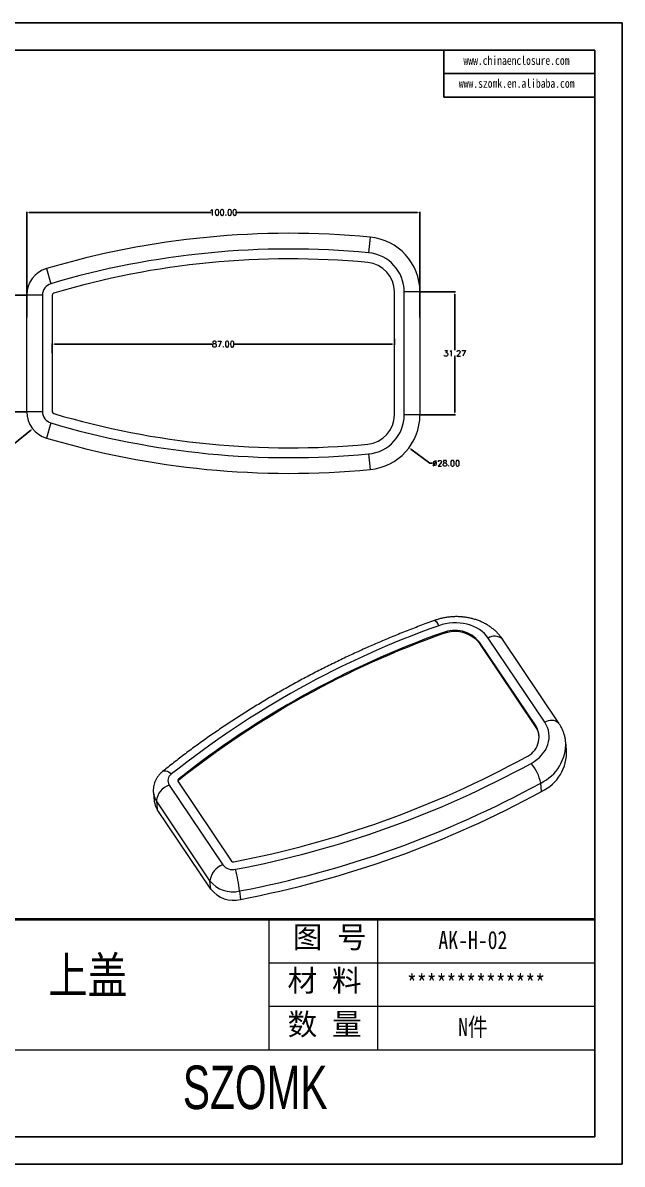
# Model space of a CAD drawing. Header units: inches. Extents: x 2300 to 3202, y 573 to 863.
# Drawn here: x 2558.4 to 2710.8, y 573 to 863.3 of the extents above; entities that cross this region are included whole.
import ezdxf

# ---------------------------------------------------------------- set-up
doc = ezdxf.new("R2010")
doc.units = ezdxf.units.IN
doc.layers.add('文字', color=81, linetype='Continuous')
doc.layers.add('粗实线', color=7, linetype='Continuous', lineweight=30)
doc.layers.add('细实线', color=3, linetype='Continuous', lineweight=9)
doc.styles.get("Standard").update_dxf_attribs({"font": 'txt', "bigfont": 'gbcbig.shx'})
doc.styles.add('宋体', font='', dxfattribs={"width": 0.8, "height": 3.5})
doc.styles.add('长仿宋', font='', dxfattribs={"width": 0.7, "height": 4})
doc.styles.get('宋体').set_extended_font_data('SimSun')
doc.styles.get('长仿宋').set_extended_font_data('SimSun')
doc.dimstyles.new('2', dxfattribs={"dimtxt": 1.5, "dimasz": 0.6, "dimexe": 0.18, "dimexo": 0.0625, "dimgap": 0.09, "dimtad": 0, "dimtih": 1, "dimtoh": 1, "dimzin": 0, "dimdsep": 46, "dimtxsty": 'Standard', "dimcen": 0, "dimadec": 0, "dimazin": 2, "dimtfac": 1, "dimtofl": 0, "dimtmove": 0, "dimatfit": 3, "dimfxl": 1, "dimtolj": 1, "dimtzin": 0, "dimarcsym": 0})

# ---------------------------------------------------------------- blocks, each defined once
blk = doc.blocks.new('*D235')
at = {"color": 0, "lineweight": -2}
for p, q in [((2565.92, 779.29), (2565.92, 781.77)), ((2566.52, 781.59), (2606.58, 781.59)), ((2652.32, 781.59), (2612.26, 781.59)), ((2652.92, 782.91), (2652.92, 781.41))]:
    blk.add_line(p, q, dxfattribs=at)
at = {"color": 0}
for points in [[(2566.52, 781.69), (2566.52, 781.49), (2565.92, 781.59)], [(2652.32, 781.69), (2652.32, 781.49), (2652.92, 781.59)]]:
    blk.add_solid(points, dxfattribs=at)
at = {"layer": 'Defpoints', "color": 0}
for p in [(2652.92, 782.97), (2652.92, 781.59), (2565.92, 779.23)]:
    blk.add_point(p, dxfattribs=at)
at = {"color": 0, "insert": (2609.42, 781.59), "char_height": 1.5, "attachment_point": 5}
blk.add_mtext('\\A1;87.00', dxfattribs=at)
blk = doc.blocks.new('*D236')
at = {"color": 0, "lineweight": -2}
for p, q in [((2559.42, 788.39), (2559.42, 815.27)), ((2560.02, 815.09), (2606.33, 815.09)), ((2658.82, 815.09), (2612.51, 815.09)), ((2659.42, 788.39), (2659.42, 815.27))]:
    blk.add_line(p, q, dxfattribs=at)
at = {"color": 0}
for points in [[(2560.02, 815.19), (2560.02, 814.99), (2559.42, 815.09)], [(2658.82, 815.19), (2658.82, 814.99), (2659.42, 815.09)]]:
    blk.add_solid(points, dxfattribs=at)
at = {"layer": 'Defpoints', "color": 0}
for p in [(2659.42, 815.09), (2559.42, 788.32), (2659.42, 788.32)]:
    blk.add_point(p, dxfattribs=at)
at = {"color": 0, "insert": (2609.42, 815.09), "char_height": 1.5, "attachment_point": 5}
blk.add_mtext('\\A1;100.00', dxfattribs=at)
blk = doc.blocks.new('*D237')
at = {"color": 0, "lineweight": -2}
for p, q in [((2659.48, 794.87), (2668.47, 794.87)), ((2668.29, 794.27), (2668.29, 780.07)), ((2668.29, 764.2), (2668.29, 778.39)), ((2659.48, 763.6), (2668.47, 763.6))]:
    blk.add_line(p, q, dxfattribs=at)
at = {"color": 0}
for points in [[(2668.19, 794.27), (2668.39, 794.27), (2668.29, 794.87)], [(2668.19, 764.2), (2668.39, 764.2), (2668.29, 763.6)]]:
    blk.add_solid(points, dxfattribs=at)
at = {"layer": 'Defpoints', "color": 0}
for p in [(2659.42, 794.87), (2668.29, 794.87), (2659.42, 763.6)]:
    blk.add_point(p, dxfattribs=at)
at = {"color": 0, "insert": (2668.29, 779.23), "char_height": 1.5, "attachment_point": 5}
blk.add_mtext('\\A1;31.27', dxfattribs=at)
blk = doc.blocks.new('*D238')
at = {"color": 0, "lineweight": -2}
for p, q in [((2559.36, 794.07), (2551.3, 794.07)), ((2551.48, 793.47), (2551.48, 780.07)), ((2551.48, 764.99), (2551.48, 778.39)), ((2559.36, 764.39), (2551.3, 764.39))]:
    blk.add_line(p, q, dxfattribs=at)
at = {"color": 0}
for points in [[(2551.38, 793.47), (2551.58, 793.47), (2551.48, 794.07)], [(2551.38, 764.99), (2551.58, 764.99), (2551.48, 764.39)]]:
    blk.add_solid(points, dxfattribs=at)
at = {"layer": 'Defpoints', "color": 0}
for p in [(2551.48, 794.07), (2559.42, 794.07), (2559.42, 764.39)]:
    blk.add_point(p, dxfattribs=at)
at = {"color": 0, "insert": (2551.48, 779.23), "char_height": 1.5, "attachment_point": 5}
blk.add_mtext('\\A1;29.68', dxfattribs=at)
blk = doc.blocks.new('*D239')
at = {"color": 0, "lineweight": -2}
for p, q in [((2556.29, 756.31), (2560.48, 759.65)), ((2555.69, 756.31), (2556.29, 756.31))]:
    blk.add_line(p, q, dxfattribs=at)
at = {"color": 0}
blk.add_solid([(2560.42, 759.73), (2560.54, 759.57), (2560.95, 760.02)], dxfattribs=at)
at = {"layer": 'Defpoints', "color": 0}
for p in [(2571.89, 768.76), (2560.95, 760.02)]:
    blk.add_point(p, dxfattribs=at)
at = {"color": 0, "insert": (2552.35, 756.31), "char_height": 1.5, "attachment_point": 5}
blk.add_mtext('\\A1;∅14.00', dxfattribs=at)
blk = doc.blocks.new('*D240')
at = {"color": 0, "lineweight": -2}
for p, q in [((2661.9, 751.26), (2657.11, 754.85)), ((2662.5, 751.26), (2661.9, 751.26))]:
    blk.add_line(p, q, dxfattribs=at)
at = {"color": 0}
blk.add_solid([(2657.17, 754.93), (2657.05, 754.77), (2656.63, 755.21)], dxfattribs=at)
at = {"layer": 'Defpoints', "color": 0}
for p in [(2634.21, 771.99), (2656.63, 755.21)]:
    blk.add_point(p, dxfattribs=at)
at = {"color": 0, "insert": (2666.09, 751.26), "char_height": 1.5, "attachment_point": 5}
blk.add_mtext('\\A1;∅28.00', dxfattribs=at)

msp = doc.modelspace()

# ---------------------------------------------------------------- linework, layer by layer
for p, q in [((2300.197, 863.315), (2710.847, 863.315)), ((2710.847, 863.315), (2710.847, 572.957)), ((2310.823, 856.402), (2703.934, 856.402)), ((2665.526, 856.402), (2665.526, 844.4)), ((2703.934, 856.402), (2703.934, 579.87)), ((2665.526, 850.401), (2703.934, 850.401)), ((2665.526, 844.4), (2703.934, 844.4)), ((2310.823, 579.87), (2703.934, 579.87)), ((2300.197, 572.957), (2710.847, 572.957))]:
    msp.add_line(p, q)
at = {"color": 7, "linetype": 'Continuous', "lineweight": 15}
for p, q in [((2646.734, 808.805), (2646.358, 804.822)), ((2564.429, 800.783), (2565.566, 796.948)), ((2563.419, 794.072), (2559.419, 794.072)), ((2559.419, 764.39), (2559.419, 794.072)), ((2563.419, 794.072), (2563.419, 764.39)), ((2565.919, 794.072), (2565.919, 764.39)), ((2652.919, 763.596), (2652.919, 794.866)), ((2659.419, 794.866), (2655.419, 794.866)), ((2655.419, 763.596), (2655.419, 794.866)), ((2659.419, 794.866), (2659.419, 763.596)), ((2563.419, 764.39), (2559.419, 764.39)), ((2565.566, 761.514), (2564.429, 757.679)), ((2659.419, 763.596), (2655.419, 763.596)), ((2646.358, 753.64), (2646.734, 749.658)), ((2665.164, 707.844), (2665.131, 708.149)), ((2688.944, 684.362), (2674.581, 705.76)), ((2674.614, 705.455), (2674.581, 705.76)), ((2691.159, 685.363), (2676.795, 706.76)), ((2694.744, 685.154), (2680.381, 706.552)), ((2688.977, 684.057), (2674.614, 705.455)), ((2688.977, 684.057), (2688.944, 684.362)), ((2696.714, 678.297), (2696.483, 680.43)), ((2598.01, 670.559), (2597.977, 670.864)), ((2595.666, 669.392), (2609.299, 649.081)), ((2597.88, 670.392), (2611.514, 650.082)), ((2690.362, 667.777), (2690.131, 669.91)), ((2591.628, 667.4), (2591.859, 665.267)), ((2606.02, 645.042), (2592.387, 665.352)), ((2592.387, 665.352), (2592.618, 663.219)), ((2606.251, 642.909), (2592.618, 663.219)), ((2606.251, 642.909), (2606.02, 645.042)), ((2613.54, 642.455), (2613.771, 640.322))]:
    msp.add_line(p, q, dxfattribs=at)
at = {"color": 7, "linetype": 'Continuous', "lineweight": 15, "flags": 128}
for points in [[(2676.795, 706.76), (2676.334, 707.374), (2675.802, 707.948), (2675.202, 708.479), (2674.541, 708.96), (2673.823, 709.389), (2673.056, 709.761), (2672.244, 710.073), (2671.396, 710.324), (2670.519, 710.51), (2669.62, 710.63), (2668.706, 710.682), (2667.786, 710.668), (2666.867, 710.586), (2665.957, 710.437), (2665.064, 710.224), (2664.196, 709.946)], [(2687.705, 674.923), (2688.455, 675.377), (2689.153, 675.882), (2689.792, 676.433), (2690.368, 677.027), (2690.875, 677.657), (2691.309, 678.319), (2691.666, 679.007), (2691.943, 679.714), (2692.139, 680.436), (2692.25, 681.166), (2692.277, 681.897), (2692.219, 682.624), (2692.077, 683.34), (2691.851, 684.039), (2691.544, 684.715), (2691.159, 685.363)]]:
    msp.add_lwpolyline(points, dxfattribs=at)
at = {"color": 8, "linetype": 'Continuous', "lineweight": 15, "flags": 128}
msp.add_lwpolyline([(2594.003, 672.897), (2594.038, 672.924), (2594.245, 673.017), (2594.498, 673.044), (2594.791, 673.005), (2595.12, 672.9), (2595.477, 672.731), (2595.855, 672.503), (2596.246, 672.219)], dxfattribs=at)
at = {"color": 7, "linetype": 'Continuous', "lineweight": 15}
for centre, radius, start, end in [((2626.304, 592.173), 217.592, 84.61254, 106.52076), ((2645.419, 794.866), 14, 0, 84.61254), ((2626.304, 592.173), 213.592, 84.61254, 106.52076), ((2645.419, 794.866), 10, 0, 84.61254), ((2626.304, 592.173), 211.092, 84.61254, 106.52076), ((2645.419, 794.866), 7.5, 0, 84.61254), ((2566.419, 794.072), 7, 106.52076, 180), ((2566.419, 794.072), 3, 106.52076, 180), ((2566.419, 794.072), 0.5, 106.52076, 180), ((2566.419, 764.39), 7, 180, 253.47924), ((2566.419, 764.39), 3, 180, 253.47924), ((2566.419, 764.39), 0.5, 180, 253.47924), ((2626.304, 966.289), 211.092, 253.47924, 275.38746), ((2626.304, 966.289), 213.592, 253.47924, 275.38746), ((2645.419, 763.596), 7.5, 275.38746, 0), ((2645.419, 763.596), 10, 275.38746, 0), ((2645.419, 763.596), 14, 275.38746, 0), ((2626.304, 966.289), 217.592, 253.47924, 275.38746), ((2743.311, 487.398), 236.193, 109.57019, 128.50973), ((2668.253, 700.615), 8.155, 39.11376, 112.50765), ((2743.321, 488.205), 233.428, 109.57019, 128.50973), ((2743.354, 487.901), 233.428, 109.57019, 128.50973), ((2668.286, 700.31), 8.155, 39.11376, 112.50765), ((2684.232, 681.578), 5.473, 292.81354, 30.57747), ((2684.946, 681.315), 4.875, 8.25741, 34.22763), ((2685.661, 677.793), 11.065, 295.14335, 2.60694), ((2564.775, 898.739), 253.293, 280.75709, 298.68504), ((2564.686, 899.761), 256.292, 280.75709, 298.68504), ((2679.371, 667.796), 10.966, 11.11526, 40.53536), ((2597.425, 670.504), 2.081, 124.49673, 212.29266), ((2598.174, 670.578), 0.347, 124.49673, 212.29266), ((2597.162, 664.827), 4.804, 108.144, 173.71728), ((2598.263, 670.233), 0.412, 127.75945, 157.52618), ((2564.616, 899.495), 261.655, 280.77653, 298.6656), ((2596.362, 665.77), 4.531, 186.38061, 214.27277), ((2564.847, 897.362), 261.655, 280.77653, 298.6656), ((2610.795, 644.516), 4.804, 108.144, 173.71728), ((2611.776, 651.042), 3.158, 218.36253, 283.66874), ((2611.927, 650.409), 0.526, 218.36253, 283.66874), ((2564.408, 636.242), 49.524, 7.20699, 13.70171), ((2611.771, 649.537), 7.299, 218.00781, 284.02346), ((2612.003, 647.403), 7.299, 218.00781, 284.02346)]:
    msp.add_arc(centre, radius, start, end, dxfattribs=at)
at = {"color": 8, "linetype": 'Continuous', "lineweight": 15}
for centre, radius, start, end in [((2662.056, 709.291), 2.238, 17.0294, 62.18373), ((2678.451, 704.306), 2.961, 49.32748, 124.0052), ((2692.814, 682.908), 2.961, 49.32469, 124.00567), ((2685.429, 679.928), 11.066, 295.14612, 2.55157), ((2596.13, 667.904), 4.53, 186.3431, 214.2731)]:
    msp.add_arc(centre, radius, start, end, dxfattribs=at)
at = {"color": 7, "linetype": 'Continuous', "lineweight": 15}
for points, knots in [([(2680.381, 706.552), (2680.271, 706.709), (2679.992, 707.111), (2679.492, 707.723), (2678.87, 708.379), (2678.192, 708.992), (2677.461, 709.561), (2676.681, 710.083), (2675.855, 710.554), (2674.987, 710.971), (2674.083, 711.333), (2673.147, 711.638), (2672.185, 711.883), (2671.201, 712.067), (2670.201, 712.19), (2669.19, 712.25), (2668.173, 712.249), (2667.157, 712.185), (2666.145, 712.058), (2665.143, 711.871), (2664.174, 711.626), (2663.497, 711.412), (2663.149, 711.287), (2663.101, 711.27)], [0, 0, 0, 0, 0.0317162, 0.0806625, 0.1298, 0.1792558, 0.2290272, 0.2790982, 0.3294416, 0.3800225, 0.4308024, 0.4817428, 0.5328081, 0.5839682, 0.6351994, 0.6864845, 0.7378125, 0.7891773, 0.8405765, 0.8920101, 0.9434784, 0.992168, 1, 1, 1, 1]), ([(2663.101, 711.27), (2662.453, 711.034), (2660.582, 710.353), (2657.508, 709.186), (2653.889, 707.753), (2650.3, 706.268), (2646.742, 704.732), (2643.217, 703.145), (2639.725, 701.509), (2636.269, 699.824), (2632.848, 698.09), (2629.464, 696.309), (2626.118, 694.479), (2622.812, 692.603), (2619.546, 690.68), (2616.322, 688.712), (2613.141, 686.698), (2610.003, 684.641), (2606.909, 682.539), (2603.862, 680.395), (2600.861, 678.209), (2597.909, 675.98), (2595.631, 674.203), (2594.339, 673.167), (2594.003, 672.897)], [0, 0, 0, 0, 0.0253275, 0.0732205, 0.1211145, 0.1690086, 0.2169027, 0.2647968, 0.3126908, 0.3605847, 0.4084784, 0.4563718, 0.5042648, 0.5521575, 0.6000495, 0.6479409, 0.6958315, 0.7437213, 0.7916099, 0.8394974, 0.8873835, 0.935268, 0.9831509, 1, 1, 1, 1]), ([(2696.475, 680.418), (2696.464, 680.546), (2696.426, 680.96), (2696.286, 681.65), (2696.058, 682.482), (2695.759, 683.293), (2695.392, 684.08), (2695.043, 684.697), (2694.814, 685.048), (2694.744, 685.154)], [0, 0, 0, 0, 0.0761455, 0.2458254, 0.4153841, 0.5850772, 0.7551551, 0.9258466, 1, 1, 1, 1]), ([(2594.003, 672.897), (2593.867, 672.783), (2593.549, 672.515), (2593.101, 672.042), (2592.669, 671.484), (2592.306, 670.886), (2592.013, 670.261), (2591.796, 669.615), (2591.653, 668.956), (2591.59, 668.293), (2591.585, 667.774), (2591.626, 667.481), (2591.636, 667.405)], [0, 0, 0, 0, 0.0844234, 0.1977819, 0.3106856, 0.4224957, 0.533067, 0.642354, 0.7503955, 0.8572982, 0.9632199, 1, 1, 1, 1])]:
    msp.add_open_spline(points, degree=3, knots=knots, dxfattribs=at)
at = {"layer": '粗实线', "color": 7, "lineweight": 40}
msp.add_line((2703.934, 635.176), (2538.014, 635.176), dxfattribs=at)
at = {"layer": '细实线', "color": 7}
for p, q in [((2620.974, 635.176), (2620.974, 601.993)), ((2648.627, 635.176), (2648.627, 602.225)), ((2703.934, 624.115), (2620.974, 624.115)), ((2703.934, 613.054), (2620.974, 613.054)), ((2703.934, 601.993), (2455.055, 601.993))]:
    msp.add_line(p, q, dxfattribs=at)

# ---------------------------------------------------------------- texts
at = {"layer": '文字', "color": 0, "attachment_point": 1, "style": '宋体'}
for s, insert, char_height, width in [('www.chinaenclosure.com', (2670.474, 854.882), 2.25322, 39.58698), ('www.szomk.en.alibaba.com', (2669.297, 849.047), 2.25322, 39.58698), ('{\\H1.111x;AK-H-02}', (2664.104, 632.287), 4.14798, 47.9553), ('上盖', (2564.865, 625.627), 9.2177, 117.84539), ('{\\H1.111x;**************}', (2656.125, 621.226), 4.14798, 47.9553), ('{\\H1.111x;N件}', (2669.121, 610.164), 4.14798, 47.9553)]:
    msp.add_mtext(s, dxfattribs=dict(at, insert=insert, char_height=char_height, width=width))
at = {"layer": '粗实线', "insert": (2599.121, 598.032), "char_height": 11.06128, "width": 124.0413, "attachment_point": 1, "style": '长仿宋'}
msp.add_mtext('{\\fSTXinwei|b0|i0|c134|p2;SZOMK}', dxfattribs=at)
at = {"layer": '细实线', "color": 7, "char_height": 5.53064, "attachment_point": 1}
for s, insert, width in [('{\\fSimSun|b0|i0|c134|p54;图 号}', (2627.056, 633.497), 27.6532), ('{\\fSimSun|b0|i0|c134|p54;材 料   }', (2625.744, 622.436), 27.6532), ('{\\fSimSun|b0|i0|c134|p54;数 量}', (2625.771, 611.32), 24.98813)]:
    msp.add_mtext(s, dxfattribs=dict(at, insert=insert, width=width))

# ---------------------------------------------------------------- dimensions: what is measured, and where the dimension line sits
for base, p1, p2, picture, middle in [((2659.419, 815.089), (2559.419, 788.324), (2659.419, 788.324), '*D236', (2609.419, 815.089)), ((2652.919, 781.591), (2565.919, 779.231), (2652.919, 782.973), '*D235', (2609.419, 781.591))]:
    dim = msp.add_linear_dim(base=base, p1=p1, p2=p2, dimstyle='2')
    dim.commit()
    dim.dimension.update_dxf_attribs({"geometry": picture, "text_midpoint": middle})
for base, p1, p2, picture, middle in [((2551.481, 794.072), (2559.419, 764.39), (2559.419, 794.072), '*D238', (2551.481, 779.231)), ((2668.291, 794.866), (2659.419, 763.596), (2659.419, 794.866), '*D237', (2668.291, 779.231))]:
    dim = msp.add_linear_dim(base=base, p1=p1, p2=p2, angle=90, dimstyle='2')
    dim.commit()
    dim.dimension.update_dxf_attribs({"geometry": picture, "text_midpoint": middle})
for p1, p2, picture, middle in [((2634.212, 771.986), (2656.627, 755.206), '*D240', (2666.087, 751.26)), ((2571.89, 768.757), (2560.948, 760.023), '*D239', (2552.354, 756.308))]:
    dim = msp.add_diameter_dim_2p(p1=p1, p2=p2, dimstyle='2')
    dim.commit()
    dim.dimension.update_dxf_attribs({"geometry": picture, "text_midpoint": middle, "dimtype": 163})

doc.saveas('drawing.dxf')
